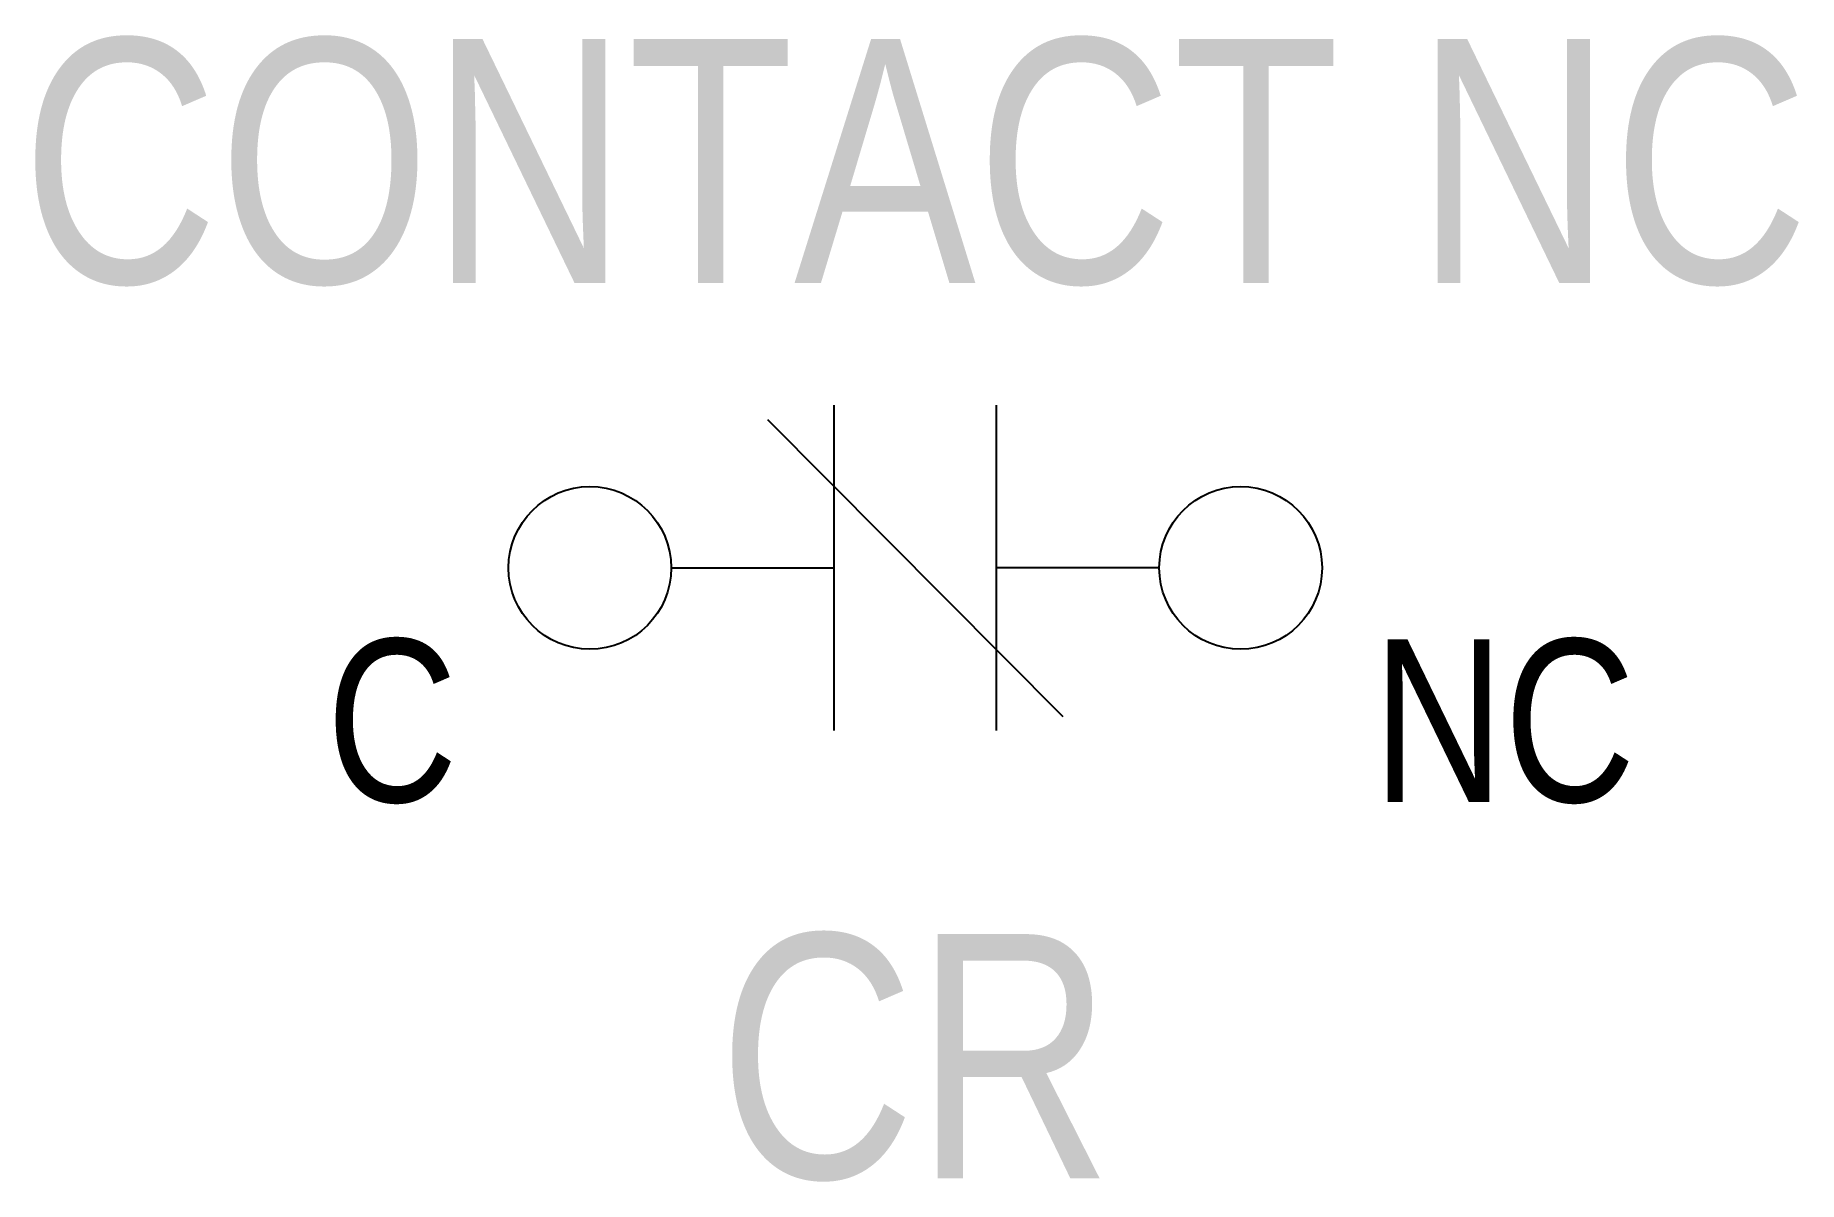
# Model space of a CAD drawing. Header units: inches. Extents: x -2.16 to 2.17, y -1.51 to 1.31.
import ezdxf
from ezdxf.enums import TextEntityAlignment as Align

# ---------------------------------------------------------------- set-up
doc = ezdxf.new("R2010")
doc.units = ezdxf.units.IN
doc.header["$MEASUREMENT"] = 0
doc.linetypes.add('HIDDEN2', pattern=[0.1875, 0.125, -0.0625])
for name, color, linetype in [('DESCCHILD', 20, 'Continuous'), ('FIELD', 7, 'HIDDEN2'), ('SYMB', 4, 'Continuous'), ('TAGS', 51, 'Continuous'), ('TEXT', 3, 'Continuous')]:
    doc.layers.add(name, color=color, linetype=linetype)
doc.styles.add('ARIEL', font='arial.ttf', dxfattribs={"width": 0.8, "height": 0.2})

# ---------------------------------------------------------------- blocks, each defined once
blk = doc.blocks.new('Contact NC')
at = {"layer": 'SYMB'}
blk.add_line((-0.0908, 0.0912), (0.0908, -0.0912), dxfattribs=at)
for points in [[(-0.05, 0.1), (-0.05, -0.1)], [(0.05, -0.1), (0.05, 0.1)], [(-0.15, 0), (-0.05, 0)], [(0.15, 0), (0.05, 0)]]:
    blk.add_lwpolyline(points, dxfattribs=at)
for centre in [(-0.2, 0), (0.2, 0)]:
    blk.add_circle(centre, 0.05, dxfattribs=at)
at = {"layer": 'DESCCHILD', "style": 'ARIEL', "width": 0.8}
blk.add_attdef('DESC1', text='', height=0.15, dxfattribs=at).set_placement((0, 0.375), align=Align.CENTER)
blk.add_attdef('DESC2', text='', height=0.15, dxfattribs=at).set_placement((0, 0.25), align=Align.MIDDLE_CENTER)
at = {"layer": 'TAGS', "style": 'ARIEL', "width": 0.8}
blk.add_attdef('TAG', text='', height=0.15, dxfattribs=at).set_placement((0, -0.375), align=Align.CENTER)
at = {"layer": 'TEXT', "style": 'ARIEL', "width": 0.8}
blk.add_attdef('TERM01', text='', height=0.1, dxfattribs=at).set_placement((-0.2812, -0.0938), align=Align.MIDDLE_RIGHT)
blk.add_attdef('TERM02', text='', height=0.1, dxfattribs=at).set_placement((0.2812, -0.0938), align=Align.MIDDLE_LEFT)

msp = doc.modelspace()

# ---------------------------------------------------------------- block references
at = {"layer": 'FIELD', "xscale": 4, "yscale": 4, "zscale": 4}
msp.add_blockref('Contact NC', (0, 0), dxfattribs=at).add_auto_attribs({'TAG': 'CR', 'DESC2': 'CONTACT NC', 'TERM01': 'C', 'TERM02': 'NC'})

doc.saveas('drawing.dxf')
